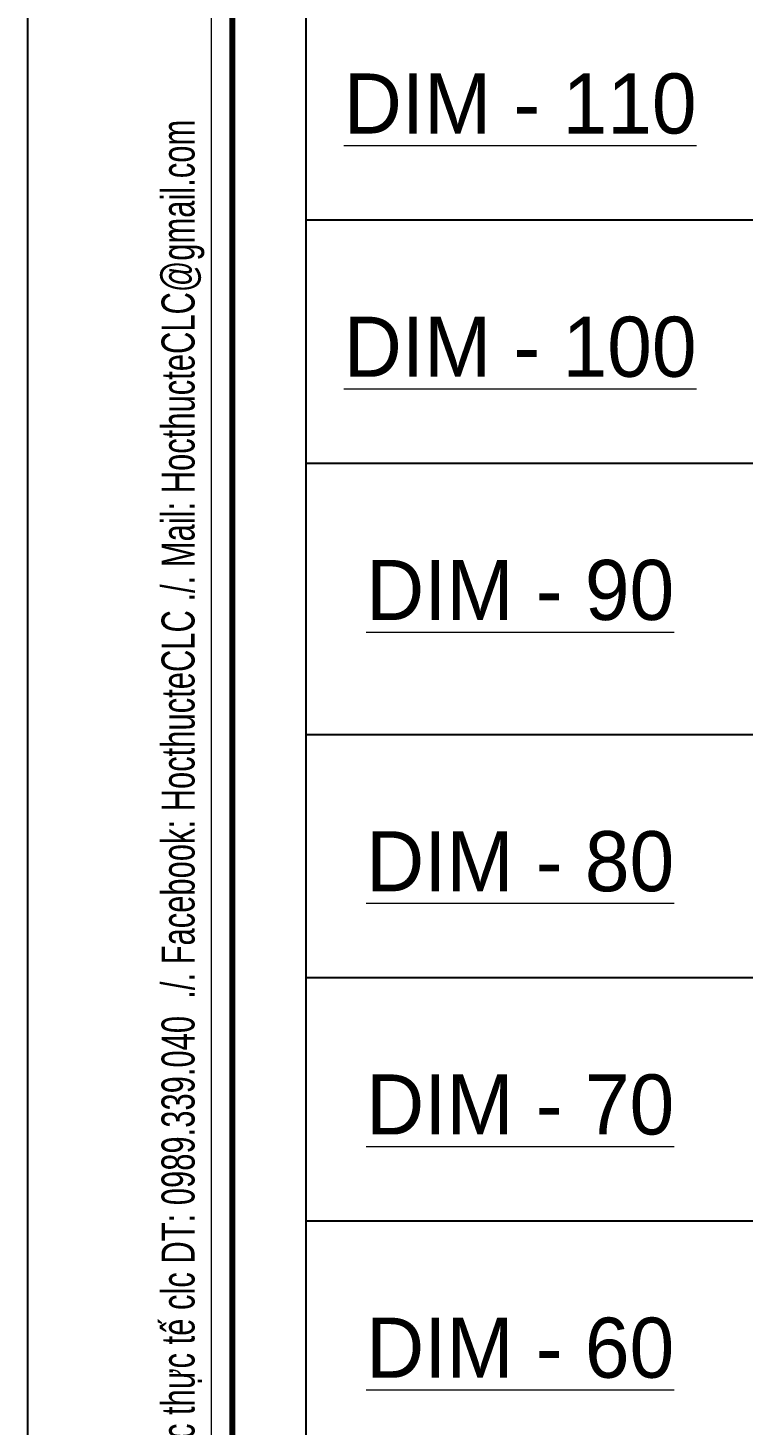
# Model space of a CAD drawing. Header units: centimetres. Extents: x 21448 to 61951, y 7284 to 18464.
# Drawn here: x 49165 to 49641, y 16366 to 17296 of the extents above; entities that cross this region are included whole.
import ezdxf
from ezdxf.enums import TextEntityAlignment as Align

# ---------------------------------------------------------------- set-up
doc = ezdxf.new("R2010")
doc.units = ezdxf.units.CM
doc.header["$MEASUREMENT"] = 0
doc.set_wipeout_variables(frame=1)
for name, color, linetype, lineweight in [('CAT', 1, 'Continuous', 40), ('TEXT', 2, 'Continuous', 20), ('THAY', 7, 'Continuous', 25)]:
    doc.layers.add(name, color=color, linetype=linetype, lineweight=lineweight)
doc.styles.add('Arch-Dim', font='hoatbif.shx', dxfattribs={"width": 0.65})
doc.styles.add('TBV', font='VHHELS_0.TTF', dxfattribs={"width": 0.9, "height": 320})
doc.styles.add('text11', font='VHAVAN_2.TTF', dxfattribs={"width": 0.7, "height": 200})
doc.styles.add('VnAvantH', font='VHARIAL_0.TTF')

# ---------------------------------------------------------------- blocks, each defined once
blk = doc.blocks.new('KhungA3')
blk.add_wipeout([(140.4, 3560.4), (140.4, 28560.6), (40094.9, 28560.6), (40140.1, 28560.6), (40140.1, 3560.4), (40780.5, 3560.4), (40780.5, 29200.5), (-1219.5, 29200.5), (-1219.5, -499.5), (40780.5, -499.5), (40780.5, 3560.4)])
at = {"layer": 'CAT', "color": 16, "const_width": 39.5}
blk.add_lwpolyline([(40140.1, 3560.4), (140.4, 3560.4), (140.4, 28560.6), (40140.1, 28560.6)], close=True, dxfattribs=at)
at = {"layer": 'Defpoints', "color": 250}
blk.add_lwpolyline([(-1219.5, 29200.5), (40780.5, 29200.5), (40780.5, -499.5), (-1219.5, -499.5)], close=True, dxfattribs=at)
at = {"layer": 'TEXT', "color": 250}
blk.add_lwpolyline([(0, 28701), (0, 0), (40280.5, 0), (40280.5, 28701)], close=True, dxfattribs=at)
at = {"layer": 'TEXT', "color": 250, "style": 'Arch-Dim', "width": 0.7}
blk.add_text('B¶N QUYÒN THUéC VÒ trung t©m ®µo t¹o ®å häa - kiÕn tróc - kÕt cÊu - dù to¸n:  häc thùc tÕ clc DT: 0989.339.040  ./. Facebook: HocthucteCLC ./. Mail: HocthucteCLC@gmail.com', height=220, rotation=90, dxfattribs=at).set_placement((-110.5, 437.6))
at = {"layer": 'TEXT', "color": 250, "style": 'VnAvantH'}
for tag, p in [('TENBV1', (36103, 2389.8)), ('TENBVE2', (36130, 1905.4)), ('TENBVE3', (36130, 1410.6))]:
    blk.add_attdef(tag, text='', height=250, dxfattribs=at).set_placement(p, align=Align.CENTER)
at = {"layer": 'TEXT', "color": 250}
for tag, height, style, width, p in [('GHICHU1', 250, 'text11', 0.7, (26205.2, 442.2)), ('01', 300, 'VnAvantH', 0.85, (39794.9, 405))]:
    blk.add_attdef(tag, text='', height=height, dxfattribs=dict(at, style=style, width=width)).set_placement(p, align=Align.CENTER)
at = {"layer": 'TEXT', "color": 7, "style": 'VnAvantH', "width": 0.85}
blk.add_attdef('KT-01', text='', height=300, dxfattribs=at).set_placement((39394.9, 409), align=Align.CENTER)
at = {"layer": 'TEXT', "color": 250, "style": 'Arch-Dim', "width": 0.7}
blk.add_attdef('GHICHU', (1514, -359.7), '', height=220, dxfattribs=at)

msp = doc.modelspace()

# ---------------------------------------------------------------- block references
at = {"layer": 'THAY', "xscale": 0.09999999997671694, "yscale": 0.1000000000058208, "zscale": 0.0999999999789809}
msp.add_blockref('KhungA3', (49286.86, 15544.43), dxfattribs=at)

# ---------------------------------------------------------------- next in the draw order: linework, layer by layer
at = {"layer": 'THAY'}
for p, q in [((49349.82, 17977.22), (49349.82, 16015.52)), ((50339.33, 17167.62), (49349.82, 17167.62)), ((50339.33, 17005.7), (49349.82, 17005.7)), ((50339.33, 16825.12), (49349.82, 16825.12)), ((50339.33, 16663.2), (49349.82, 16663.2)), ((50339.33, 16501.28), (49349.82, 16501.28))]:
    msp.add_line(p, q, dxfattribs=at)

# ---------------------------------------------------------------- next in the draw order: texts
at = {"layer": 'TEXT', "style": 'TBV'}
for s, p in [('%%Udim - 110', (49492.56, 17245.36)), ('%%Udim - 100', (49492.56, 17083.44)), ('%%Udim - 90', (49492.56, 16921.52)), ('%%Udim - 80', (49492.56, 16740.94)), ('%%Udim - 70', (49492.56, 16579.02)), ('%%Udim - 60', (49492.56, 16417.1))]:
    msp.add_text(s, height=40, dxfattribs=at).set_placement(p, align=Align.MIDDLE_CENTER)

doc.saveas('drawing.dxf')
